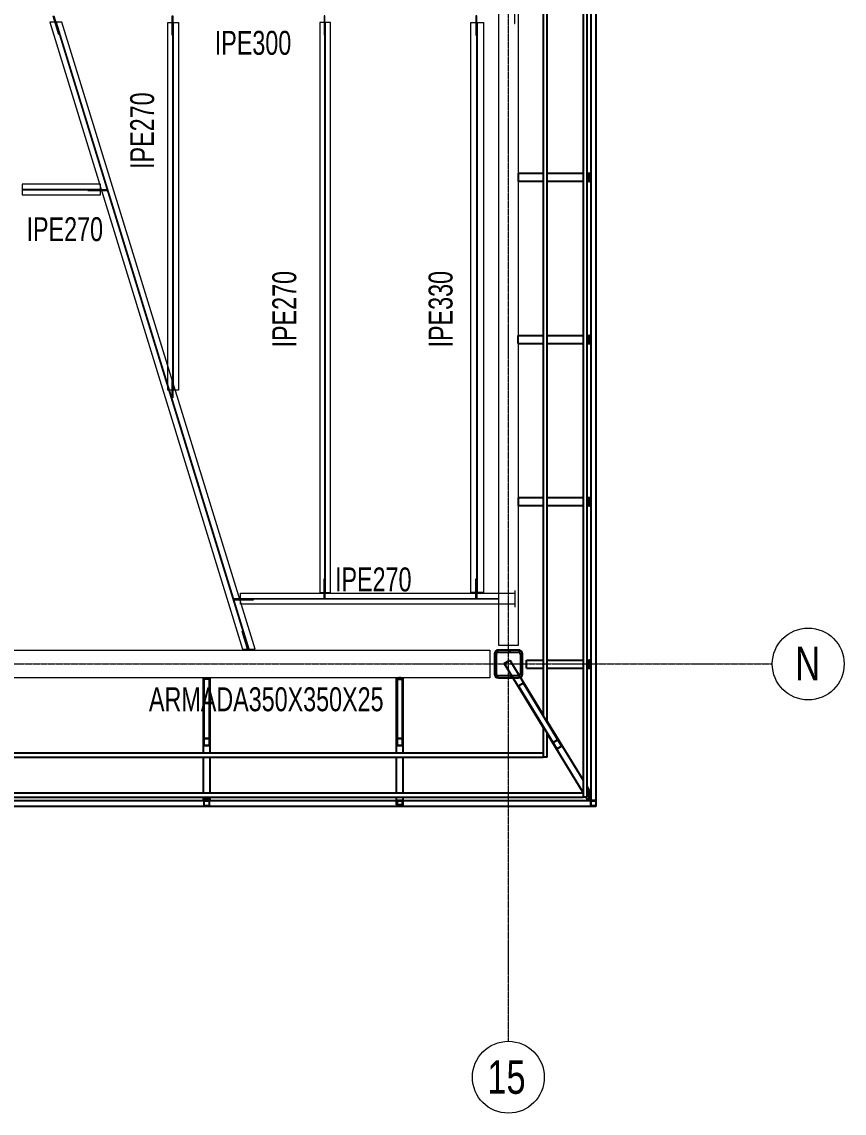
# Model space of a CAD drawing. Header units: millimetres. Extents: x -899 to 76352, y -21218 to 30068.
# Drawn here: x 66052 to 76352, y -5625 to 8042 of the extents above; entities that cross this region are included whole.
import ezdxf

# ---------------------------------------------------------------- set-up
doc = ezdxf.new("R2010")
doc.units = ezdxf.units.MM
doc.header["$LTSCALE"] = 0.9
doc.linetypes.add('Grid Line', pattern=[3.33375, 1.905, -0.47625, 0.47625, -0.47625])
for name, color, linetype, lineweight in [('0-2', 250, 'Continuous', 5), ('A_ALMA', 255, 'Continuous', 5), ('E_COLUMNAS-1', 254, 'Continuous', 25), ('E_COLUMNAS-2', 1, 'Continuous', 9), ('E_COLUMNAS-3', 1, 'Continuous', 35), ('E_COLUMNAS-4', 1, 'Continuous', 25), ('E_EJES', 8, 'Continuous', 9), ('E_EJES-1', 8, 'Grid Line', 9), ('E_TEXTO', 3, 'Continuous', 9), ('E_VIGAS', 5, 'Continuous', 9), ('E_VIGAS-1', 5, 'Continuous', 25), ('E_VIGAS-2', 10, 'Continuous', 25), ('P-PLATINA', 6, 'Continuous', 15), ('S-COLS-HDLN-1', 52, 'Continuous', 9), ('VIGAS_HCB', 253, 'Continuous', 15)]:
    doc.layers.add(name, color=color, linetype=linetype, lineweight=lineweight)
doc.styles.add('Arial Narrow', font='', dxfattribs={"width": 0.85, "height": 0.3})
doc.styles.add('Swis721 LtCn BT', font='swisscl.ttf', dxfattribs={"height": 0.42})
doc.styles.get('Arial Narrow').set_extended_font_data('Arial Narrow')

# ---------------------------------------------------------------- blocks, each defined once
blk = doc.blocks.new('EST_SFM_VIGA-METALICA-SECCION-C - EST_SFM_VIGA-METALICA-UPN100-1529792-PLANTA TIPO PISO 18 A PISO 23')
at = {"layer": 'E_VIGAS-2'}
for p, q in [((13.831, 0.032), (-13.129, 0.032)), ((14.268, 0.032), (13.965, 0.032)), ((14.269, 0.032), (14.269, -0.018)), ((-13.047, -0.018), (13.749, -0.018)), ((13.882, -0.018), (14.269, -0.018))]:
    blk.add_line(p, q, dxfattribs=at)
blk = doc.blocks.new('EST_SFM_VIGA-METALICA-SECCION-C - EST_SFM_VIGA-METALICA-UPN100-1530878-PLANTA TIPO PISO 18 A PISO 23')
at = {"layer": 'E_VIGAS-2'}
for p, q in [((14.54, 0.018), (-14.294, 0.018)), ((14.54, 0.018), (14.54, -0.032)), ((-14.294, -0.032), (14.54, -0.032))]:
    blk.add_line(p, q, dxfattribs=at)
blk = doc.blocks.new('EST_SFM_VIGA-METALICA-SECCION-C - EST_SFM_VIGA-METALICA-UPN160-1529890-PLANTA TIPO PISO 18 A PISO 23')
at = {"layer": 'E_VIGAS-1'}
for p, q in [((14.442, 0.018), (-14.49, 0.018)), ((14.506, 0.018), (14.5, 0.018)), ((14.506, 0.018), (14.506, 0.013)), ((-14.485, -0.047), (14.437, -0.047)), ((14.438, -0.047), (14.504, -0.047))]:
    blk.add_line(p, q, dxfattribs=at)
blk = doc.blocks.new('EST_SFM_VIGA-METALICA-SECCION-C - EST_SFM_VIGA-METALICA-UPN100-1527742-PLANTA TIPO PISO 18 A PISO 23')
at = {"layer": 'E_VIGAS-2'}
for p, q in [((34.044, 0.018), (-34.827, 0.018)), ((34.044, 0.018), (34.044, -0.032)), ((-34.827, -0.032), (34.044, -0.032))]:
    blk.add_line(p, q, dxfattribs=at)
blk = doc.blocks.new('EST_SFM_VIGA-METALICA-SECCION-C - EST_SFM_VIGA-METALICA-UPN100-1527772-PLANTA TIPO PISO 18 A PISO 23')
at = {"layer": 'E_VIGAS-2'}
for p, q in [((34.942, 0.032), (-34.929, 0.032)), ((34.942, 0.032), (34.942, -0.018)), ((-34.929, -0.018), (34.942, -0.018))]:
    blk.add_line(p, q, dxfattribs=at)
blk = doc.blocks.new('EST_SFM_VIGA-METALICA-SECCION-C - EST_SFM_VIGA-METALICA-UPN160-1579051-PLANTA TIPO PISO 18 A PISO 23')
at = {"layer": 'E_VIGAS-1'}
for p, q in [((30.107, 0.047), (-30.264, 0.047)), ((30.175, 0.047), (30.109, 0.047)), ((32.521, 0.047), (30.176, 0.047)), ((34.951, 0.047), (32.603, 0.047)), ((34.955, 0.047), (34.952, 0.047)), ((34.955, 0.047), (34.955, -0.016)), ((-30.269, -0.018), (30.113, -0.018)), ((30.171, -0.018), (32.533, -0.018)), ((32.591, -0.018), (34.955, -0.018))]:
    blk.add_line(p, q, dxfattribs=at)
blk = doc.blocks.new('EST_SCM_COLUMNA-METALICA-SECCION-CUADRADA - EST_SCM_COLUMNA-TUBULAR-CUADRADA_PTEØ_70x70 e_3mm-1588362-PLANTA TIPO PISO 18 A PISO 23')
at = {"layer": 'E_COLUMNAS-1'}
for p, q in [((-0.035, 0.029), (-0.035, -0.029)), ((-0.032, -0.029), (-0.032, 0.029)), ((0.029, 0.035), (-0.029, 0.035)), ((-0.029, 0.032), (0.029, 0.032)), ((0.032, 0.029), (0.032, -0.029)), ((0.035, -0.029), (0.035, 0.029)), ((0.029, -0.032), (-0.029, -0.032)), ((-0.029, -0.035), (0.029, -0.035))]:
    blk.add_line(p, q, dxfattribs=at)
for centre, radius, start, end in [((-0.029, 0.029), 0.006, 90, 180), ((-0.029, 0.029), 0.003, 90, 180), ((0.029, 0.029), 0.006, 360, 90), ((0.029, 0.029), 0.003, 0, 90), ((-0.029, -0.029), 0.006, 180, 270), ((-0.029, -0.029), 0.003, 180, 270), ((0.029, -0.029), 0.003, 270, 360), ((0.029, -0.029), 0.006, 270, 360), ((0.029, -0.029), 0.006, 280, 350), ((0.029, -0.029), 0.003, 300, 330)]:
    blk.add_arc(centre, radius, start, end, dxfattribs=at)
blk = doc.blocks.new('EST_SCM_COLUMNA-METALICA-SECCION-CUADRADA - EST_SCM_COLUMNA-TUBULAR-CUADRADA_PTEØ_70x70 e_3mm-V32-PLANTA TIPO PISO 18 A PISO 23')
at = {"layer": 'E_COLUMNAS-1'}
for p, q in [((-0.035, 0.029), (-0.035, -0.029)), ((-0.032, -0.029), (-0.032, 0.029)), ((0.029, 0.035), (-0.029, 0.035)), ((-0.029, 0.032), (0.029, 0.032)), ((0.032, 0.029), (0.032, -0.029)), ((0.035, -0.029), (0.035, 0.029)), ((0.029, -0.032), (-0.029, -0.032)), ((-0.029, -0.035), (0.029, -0.035))]:
    blk.add_line(p, q, dxfattribs=at)
for centre, radius, start, end in [((-0.029, 0.029), 0.006, 90, 180), ((-0.029, 0.029), 0.003, 90, 180), ((0.029, 0.029), 0.006, 360, 90), ((0.029, 0.029), 0.003, 0, 90), ((-0.029, -0.029), 0.006, 180, 270), ((-0.029, -0.029), 0.006, 190, 270), ((-0.029, -0.029), 0.003, 180, 270), ((-0.029, -0.029), 0.003, 210, 270), ((0.029, -0.029), 0.003, 270, 360), ((0.029, -0.029), 0.006, 270, 360), ((0.029, -0.029), 0.006, 270, 350), ((0.029, -0.029), 0.003, 270, 330)]:
    blk.add_arc(centre, radius, start, end, dxfattribs=at)
blk = doc.blocks.new('EST_SCM_COLUMNA-METALICA-SECCION-CUADRADA - EST_SCM_COLUMNA-TUBULAR-CUADRADA_PTEØ_70x70 e_3mm-V37-PLANTA TIPO PISO 18 A PISO 23')
at = {"layer": 'E_COLUMNAS-2'}
h = blk.add_hatch(dxfattribs=at)
h.set_pattern_fill('FP_5', color=256, style=0, pattern_type=2)
h.set_pattern_definition([(315, (-7.522, 138.917), (0.15909903, 0.15909903), [])])
h.paths.add_polyline_path([(-0.029, 0.035), (-0.033, 0.033), (-0.035, 0.029), (-0.031, 0.031)])
h.paths.add_polyline_path([(0.029, 0.035), (-0.029, 0.035), (-0.029, 0.032), (0.029, 0.032)])
h.paths.add_polyline_path([(0.029, 0.035), (0.031, 0.031), (0.035, 0.029), (0.033, 0.033)])
h.paths.add_polyline_path([(0.035, -0.029), (0.031, -0.031), (0.029, -0.035), (0.033, -0.033)])
h.paths.add_polyline_path([(0.035, 0.029), (0.032, 0.029), (0.032, -0.029), (0.035, -0.029)])
h.paths.add_polyline_path([(-0.035, -0.029), (-0.033, -0.033), (-0.029, -0.035), (-0.031, -0.031)])
h.paths.add_polyline_path([(-0.032, 0.029), (-0.035, 0.029), (-0.035, -0.029), (-0.032, -0.029)])
h.paths.add_polyline_path([(-0.029, -0.032), (-0.029, -0.035), (0.029, -0.035), (0.029, -0.032), (0.014, -0.032)])
at = {"layer": 'E_COLUMNAS-1'}
for p, q in [((-0.035, 0.029), (-0.035, -0.029)), ((-0.032, -0.029), (-0.032, 0.029)), ((0.029, 0.035), (-0.029, 0.035)), ((-0.029, 0.032), (0.029, 0.032)), ((0.032, 0.029), (0.032, -0.029)), ((0.035, -0.029), (0.035, 0.029)), ((0.029, -0.032), (-0.029, -0.032)), ((-0.029, -0.035), (0.029, -0.035))]:
    blk.add_line(p, q, dxfattribs=at)
for centre, radius, start, end in [((-0.029, 0.029), 0.006, 90, 180), ((-0.029, 0.029), 0.003, 90, 180), ((0.029, 0.029), 0.006, 360, 90), ((0.029, 0.029), 0.003, 0, 90), ((-0.029, -0.029), 0.006, 180, 270), ((-0.029, -0.029), 0.003, 180, 270), ((0.029, -0.029), 0.003, 270, 360), ((0.029, -0.029), 0.006, 270, 360)]:
    blk.add_arc(centre, radius, start, end, dxfattribs=at)
blk = doc.blocks.new('DCTIB_CNI_EST_MOD-1A-FAC_0001_rvt-2-PLANTA TIPO PISO 18 A PISO 23')
at = {"layer": 'E_COLUMNAS-1'}
for centre, radius, start, end in [((-9.971, 138.946), 0.006, 90, 170), ((-9.971, 138.946), 0.006, 90, 170), ((-9.971, 138.946), 0.003, 90, 150), ((-9.971, 138.946), 0.003, 90, 150), ((-9.913, 138.946), 0.006, 10, 90), ((-9.913, 138.946), 0.006, 10, 90), ((-9.913, 138.946), 0.003, 30, 90), ((-9.913, 138.946), 0.003, 30, 90), ((-5.128, 138.946), 0.006, 100, 170), ((-5.128, 138.946), 0.006, 100, 170), ((-5.128, 138.946), 0.003, 120, 150), ((-5.128, 138.946), 0.003, 120, 150)]:
    blk.add_arc(centre, radius, start, end, dxfattribs=at)
at = {"layer": 'E_VIGAS-1'}
for p, q in [((-6.037, 146.704), (-6.037, 146.804)), ((-5.727, 146.804), (-6.037, 146.804)), ((-5.227, 146.804), (-5.677, 146.804)), ((-5.149, 146.804), (-5.177, 146.804)), ((-5.149, 146.804), (-5.149, 146.704)), ((-5.149, 146.704), (-5.149, 146.804)), ((-5.149, 146.804), (-5.148, 146.804)), ((-5.148, 146.804), (-5.148, 146.767)), ((-5.129, 146.804), (-5.148, 146.804)), ((-5.727, 146.704), (-6.037, 146.704)), ((-5.227, 146.704), (-5.677, 146.704)), ((-5.149, 146.704), (-5.177, 146.704)), ((-5.148, 146.704), (-5.149, 146.704)), ((-5.148, 146.757), (-5.143, 146.757)), ((-5.143, 146.757), (-5.148, 146.757)), ((-5.148, 146.757), (-5.143, 146.757)), ((-5.143, 146.752), (-5.148, 146.752)), ((-5.143, 146.752), (-5.148, 146.752)), ((-5.148, 146.752), (-5.143, 146.752)), ((-5.148, 146.742), (-5.148, 146.704)), ((-5.148, 146.704), (-5.129, 146.704)), ((-5.143, 146.757), (-5.129, 146.757)), ((-5.129, 146.752), (-5.143, 146.752)), ((-6.038, 144.674), (-6.038, 144.774)), ((-6.038, 144.774), (-5.727, 144.774)), ((-5.677, 144.774), (-5.227, 144.774)), ((-5.177, 144.774), (-5.149, 144.774)), ((-5.149, 144.774), (-5.149, 144.674)), ((-5.149, 144.774), (-5.148, 144.774)), ((-5.149, 144.674), (-5.149, 144.774)), ((-5.129, 144.774), (-5.148, 144.774)), ((-5.148, 144.774), (-5.148, 144.736)), ((-6.038, 144.674), (-5.727, 144.674)), ((-5.677, 144.674), (-5.227, 144.674)), ((-5.177, 144.674), (-5.149, 144.674)), ((-5.148, 144.674), (-5.149, 144.674)), ((-5.148, 144.726), (-5.143, 144.726)), ((-5.143, 144.726), (-5.148, 144.726)), ((-5.148, 144.726), (-5.143, 144.726)), ((-5.143, 144.721), (-5.148, 144.721)), ((-5.143, 144.721), (-5.148, 144.721)), ((-5.148, 144.721), (-5.143, 144.721)), ((-5.148, 144.711), (-5.148, 144.674)), ((-5.148, 144.674), (-5.129, 144.674)), ((-5.143, 144.726), (-5.129, 144.726)), ((-5.129, 144.721), (-5.143, 144.721)), ((-6.037, 142.643), (-6.037, 142.743)), ((-5.727, 142.743), (-6.037, 142.743)), ((-5.227, 142.743), (-5.677, 142.743)), ((-5.149, 142.743), (-5.177, 142.743)), ((-5.149, 142.743), (-5.149, 142.643)), ((-5.149, 142.643), (-5.149, 142.743)), ((-5.149, 142.743), (-5.148, 142.743)), ((-5.148, 142.743), (-5.148, 142.706)), ((-5.129, 142.743), (-5.148, 142.743)), ((-5.148, 142.696), (-5.143, 142.696)), ((-5.143, 142.696), (-5.148, 142.696)), ((-5.148, 142.696), (-5.143, 142.696)), ((-5.143, 142.69), (-5.148, 142.69)), ((-5.143, 142.69), (-5.148, 142.69)), ((-5.148, 142.69), (-5.143, 142.69)), ((-5.148, 142.68), (-5.148, 142.643)), ((-5.143, 142.696), (-5.129, 142.696)), ((-5.129, 142.69), (-5.143, 142.69)), ((-5.727, 142.643), (-6.037, 142.643)), ((-5.227, 142.643), (-5.677, 142.643)), ((-5.149, 142.643), (-5.177, 142.643)), ((-5.148, 142.643), (-5.149, 142.643)), ((-5.148, 142.643), (-5.129, 142.643)), ((-6.215, 140.67), (-6.145, 140.712)), ((-6.215, 140.67), (-5.727, 139.869)), ((-6.145, 140.712), (-5.727, 140.027)), ((-5.934, 140.612), (-5.934, 140.712)), ((-5.934, 140.712), (-5.727, 140.712)), ((-5.677, 140.712), (-5.227, 140.712)), ((-5.177, 140.712), (-5.149, 140.712)), ((-5.149, 140.712), (-5.149, 140.612)), ((-5.149, 140.712), (-5.148, 140.712)), ((-5.149, 140.612), (-5.149, 140.712)), ((-5.129, 140.712), (-5.148, 140.712)), ((-5.148, 140.712), (-5.148, 140.675)), ((-5.148, 140.665), (-5.143, 140.665)), ((-5.143, 140.665), (-5.148, 140.665)), ((-5.148, 140.665), (-5.143, 140.665)), ((-5.143, 140.66), (-5.148, 140.66)), ((-5.143, 140.66), (-5.148, 140.66)), ((-5.148, 140.66), (-5.143, 140.66)), ((-5.148, 140.65), (-5.148, 140.612)), ((-5.143, 140.665), (-5.129, 140.665)), ((-5.129, 140.66), (-5.143, 140.66)), ((-5.934, 140.612), (-5.727, 140.612)), ((-5.677, 140.612), (-5.227, 140.612)), ((-5.177, 140.612), (-5.149, 140.612)), ((-5.148, 140.612), (-5.149, 140.612)), ((-5.148, 140.612), (-5.129, 140.612)), ((-9.983, 140.487), (-9.901, 140.487)), ((-9.983, 140.487), (-9.983, 139.545)), ((-9.977, 140.468), (-9.977, 139.727)), ((-9.91, 140.472), (-9.974, 140.472)), ((-9.907, 139.727), (-9.907, 140.468)), ((-9.901, 140.487), (-9.901, 139.545)), ((-7.563, 140.488), (-7.535, 140.488)), ((-7.563, 140.487), (-7.481, 140.487)), ((-7.563, 139.545), (-7.563, 140.487)), ((-7.557, 140.464), (-7.557, 139.727)), ((-7.49, 140.468), (-7.554, 140.468)), ((-7.525, 140.488), (-7.525, 140.487)), ((-7.519, 140.488), (-7.525, 140.488)), ((-7.52, 140.487), (-7.52, 140.488)), ((-7.509, 140.488), (-7.481, 140.488)), ((-7.487, 139.727), (-7.487, 140.464)), ((-7.481, 139.545), (-7.481, 140.487)), ((-6.034, 140.384), (-5.602, 139.675)), ((-5.979, 140.423), (-6.033, 140.389)), ((-5.542, 139.711), (-5.974, 140.421)), ((-5.676, 139.943), (-5.227, 139.206)), ((-9.977, 139.727), (-9.977, 139.645)), ((-9.976, 139.731), (-9.976, 139.727)), ((-9.976, 139.645), (-9.976, 139.727)), ((-9.91, 139.731), (-9.974, 139.731)), ((-9.974, 139.729), (-9.91, 139.729)), ((-9.909, 139.727), (-9.909, 139.731)), ((-9.909, 139.727), (-9.909, 139.645)), ((-9.907, 139.645), (-9.907, 139.727)), ((-7.557, 139.727), (-7.557, 139.645)), ((-7.556, 139.731), (-7.556, 139.727)), ((-7.556, 139.645), (-7.556, 139.727)), ((-7.49, 139.731), (-7.554, 139.731)), ((-7.554, 139.729), (-7.49, 139.729)), ((-7.489, 139.727), (-7.489, 139.731)), ((-7.489, 139.727), (-7.489, 139.645)), ((-7.487, 139.645), (-7.487, 139.727)), ((-5.677, 139.787), (-5.227, 139.048)), ((-5.602, 139.679), (-5.6, 139.676)), ((-5.602, 139.675), (-5.556, 139.601)), ((-5.547, 139.713), (-5.601, 139.68)), ((-5.6, 139.678), (-5.545, 139.712)), ((-5.555, 139.602), (-5.6, 139.676)), ((-5.543, 139.711), (-5.545, 139.714)), ((-5.543, 139.711), (-5.498, 139.637)), ((-5.497, 139.637), (-5.542, 139.711)), ((-9.976, 139.652), (-9.976, 139.645)), ((-9.91, 139.643), (-9.974, 139.643)), ((-9.974, 139.641), (-9.91, 139.641)), ((-9.909, 139.645), (-9.909, 139.652)), ((-7.556, 139.652), (-7.556, 139.645)), ((-7.49, 139.643), (-7.554, 139.643)), ((-7.554, 139.641), (-7.49, 139.641)), ((-7.489, 139.645), (-7.489, 139.652)), ((-5.56, 139.609), (-5.555, 139.602)), ((-5.498, 139.634), (-5.553, 139.601)), ((-5.552, 139.599), (-5.497, 139.632)), ((-5.498, 139.637), (-5.502, 139.644)), ((-9.983, 139.495), (-9.983, 139.045)), ((-9.901, 139.495), (-9.901, 139.045)), ((-7.563, 139.045), (-7.563, 139.495)), ((-7.481, 139.045), (-7.481, 139.495)), ((-9.983, 138.995), (-9.983, 138.967)), ((-9.901, 138.995), (-9.901, 138.967)), ((-7.563, 138.9), (-7.563, 138.995)), ((-7.481, 138.9), (-7.481, 138.995)), ((-5.194, 138.995), (-5.177, 138.967)), ((-5.177, 139.124), (-5.149, 139.078)), ((-5.149, 138.967), (-5.149, 139.078)), ((-5.148, 139.076), (-5.148, 139.023)), ((-5.129, 139.033), (-5.148, 139.065)), ((-5.146, 138.999), (-5.143, 138.994)), ((-5.143, 138.984), (-5.146, 138.99)), ((-9.901, 138.967), (-9.983, 138.967)), ((-9.983, 138.967), (-9.901, 138.967)), ((-9.983, 138.966), (-9.983, 138.967)), ((-9.955, 138.966), (-9.983, 138.966)), ((-9.945, 138.961), (-9.945, 138.966)), ((-9.945, 138.952), (-9.945, 138.961)), ((-9.945, 138.947), (-9.945, 138.949)), ((-9.94, 138.966), (-9.94, 138.961)), ((-9.94, 138.961), (-9.94, 138.952)), ((-9.94, 138.949), (-9.94, 138.947)), ((-9.901, 138.966), (-9.929, 138.966)), ((-9.901, 138.967), (-9.901, 138.966)), ((-7.557, 138.9), (-7.563, 138.9)), ((-7.49, 138.9), (-7.554, 138.9)), ((-7.481, 138.9), (-7.487, 138.9)), ((-5.149, 138.967), (-5.177, 138.967)), ((-5.177, 138.967), (-5.149, 138.967)), ((-5.148, 138.966), (-5.177, 138.966)), ((-5.17, 138.966), (-5.158, 138.947)), ((-5.153, 138.95), (-5.153, 138.952)), ((-5.152, 138.955), (-5.151, 138.957)), ((-5.15, 138.959), (-5.149, 138.961)), ((-5.148, 138.972), (-5.148, 138.966)), ((-5.148, 138.966), (-5.148, 138.972))]:
    blk.add_line(p, q, dxfattribs=at)
at = {"layer": 'E_VIGAS-1', "flags": 128}
for points in [[(-9.974, 140.472), (-9.975, 140.471), (-9.975, 140.471), (-9.976, 140.471), (-9.976, 140.47), (-9.977, 140.469), (-9.977, 140.469), (-9.977, 140.468)], [(-9.907, 140.468), (-9.907, 140.469), (-9.907, 140.469), (-9.908, 140.47), (-9.908, 140.471), (-9.909, 140.471), (-9.909, 140.471), (-9.91, 140.472)], [(-7.554, 140.468), (-7.555, 140.467), (-7.555, 140.467), (-7.556, 140.467), (-7.556, 140.466), (-7.557, 140.465), (-7.557, 140.465), (-7.557, 140.464)], [(-7.487, 140.464), (-7.487, 140.465), (-7.487, 140.465), (-7.488, 140.466), (-7.488, 140.467), (-7.489, 140.467), (-7.489, 140.467), (-7.49, 140.468)], [(-6.034, 140.384), (-6.034, 140.385), (-6.034, 140.386), (-6.034, 140.387), (-6.034, 140.388), (-6.034, 140.388), (-6.034, 140.389), (-6.033, 140.389)], [(-5.979, 140.423), (-5.978, 140.423), (-5.977, 140.423), (-5.977, 140.423), (-5.976, 140.423), (-5.975, 140.422), (-5.974, 140.422), (-5.974, 140.421)], [(-9.974, 139.731), (-9.975, 139.731), (-9.975, 139.731), (-9.976, 139.73), (-9.976, 139.73), (-9.977, 139.729), (-9.977, 139.728), (-9.977, 139.727)], [(-9.976, 139.727), (-9.976, 139.728), (-9.975, 139.728), (-9.975, 139.728), (-9.975, 139.729), (-9.975, 139.729), (-9.974, 139.729), (-9.974, 139.729)], [(-9.907, 139.727), (-9.907, 139.728), (-9.907, 139.729), (-9.908, 139.73), (-9.908, 139.73), (-9.909, 139.731), (-9.909, 139.731), (-9.91, 139.731)], [(-9.91, 139.729), (-9.91, 139.729), (-9.909, 139.729), (-9.909, 139.729), (-9.909, 139.728), (-9.909, 139.728), (-9.909, 139.728), (-9.909, 139.727)], [(-7.554, 139.731), (-7.555, 139.731), (-7.555, 139.731), (-7.556, 139.73), (-7.556, 139.73), (-7.557, 139.729), (-7.557, 139.728), (-7.557, 139.727)], [(-7.556, 139.727), (-7.556, 139.728), (-7.555, 139.728), (-7.555, 139.728), (-7.555, 139.729), (-7.555, 139.729), (-7.554, 139.729), (-7.554, 139.729)], [(-7.487, 139.727), (-7.487, 139.728), (-7.487, 139.729), (-7.488, 139.73), (-7.488, 139.73), (-7.489, 139.731), (-7.489, 139.731), (-7.49, 139.731)], [(-7.49, 139.729), (-7.49, 139.729), (-7.489, 139.729), (-7.489, 139.729), (-7.489, 139.728), (-7.489, 139.728), (-7.489, 139.728), (-7.489, 139.727)], [(-5.601, 139.68), (-5.602, 139.68), (-5.602, 139.679), (-5.602, 139.678), (-5.602, 139.678), (-5.602, 139.677), (-5.602, 139.676), (-5.602, 139.675)], [(-5.6, 139.676), (-5.601, 139.676), (-5.601, 139.677), (-5.601, 139.677), (-5.601, 139.678), (-5.601, 139.678), (-5.6, 139.678), (-5.6, 139.678)], [(-5.542, 139.711), (-5.542, 139.712), (-5.543, 139.713), (-5.544, 139.713), (-5.544, 139.714), (-5.545, 139.714), (-5.546, 139.714), (-5.547, 139.713)], [(-5.545, 139.712), (-5.545, 139.712), (-5.545, 139.712), (-5.544, 139.712), (-5.544, 139.712), (-5.544, 139.711), (-5.543, 139.711), (-5.543, 139.711)], [(-9.977, 139.645), (-9.977, 139.644), (-9.977, 139.643), (-9.976, 139.642), (-9.976, 139.641), (-9.975, 139.641), (-9.975, 139.641), (-9.974, 139.641)], [(-9.974, 139.643), (-9.974, 139.643), (-9.975, 139.643), (-9.975, 139.643), (-9.975, 139.643), (-9.975, 139.644), (-9.976, 139.644), (-9.976, 139.645)], [(-9.91, 139.641), (-9.909, 139.641), (-9.909, 139.641), (-9.908, 139.641), (-9.908, 139.642), (-9.907, 139.643), (-9.907, 139.644), (-9.907, 139.645)], [(-9.909, 139.645), (-9.909, 139.644), (-9.909, 139.644), (-9.909, 139.643), (-9.909, 139.643), (-9.909, 139.643), (-9.91, 139.643), (-9.91, 139.643)], [(-7.557, 139.645), (-7.557, 139.644), (-7.557, 139.643), (-7.556, 139.642), (-7.556, 139.641), (-7.555, 139.641), (-7.555, 139.641), (-7.554, 139.641)], [(-7.554, 139.643), (-7.554, 139.643), (-7.555, 139.643), (-7.555, 139.643), (-7.555, 139.643), (-7.555, 139.644), (-7.556, 139.644), (-7.556, 139.645)], [(-7.49, 139.641), (-7.489, 139.641), (-7.489, 139.641), (-7.488, 139.641), (-7.488, 139.642), (-7.487, 139.643), (-7.487, 139.644), (-7.487, 139.645)], [(-7.489, 139.645), (-7.489, 139.644), (-7.489, 139.644), (-7.489, 139.643), (-7.489, 139.643), (-7.489, 139.643), (-7.49, 139.643), (-7.49, 139.643)], [(-5.556, 139.601), (-5.556, 139.6), (-5.555, 139.6), (-5.555, 139.599), (-5.554, 139.599), (-5.553, 139.599), (-5.552, 139.599), (-5.552, 139.599)], [(-5.553, 139.601), (-5.553, 139.601), (-5.553, 139.601), (-5.554, 139.601), (-5.554, 139.601), (-5.554, 139.601), (-5.555, 139.601), (-5.555, 139.601), (-5.555, 139.602)], [(-5.498, 139.637), (-5.498, 139.636), (-5.498, 139.636), (-5.498, 139.635), (-5.498, 139.635), (-5.498, 139.635), (-5.498, 139.634), (-5.498, 139.634)], [(-5.497, 139.632), (-5.497, 139.633), (-5.496, 139.633), (-5.496, 139.634), (-5.496, 139.635), (-5.496, 139.636), (-5.496, 139.636), (-5.497, 139.637)], [(-5.149, 139.078), (-5.149, 139.077), (-5.148, 139.076)], [(-5.143, 138.994), (-5.138, 138.987), (-5.133, 138.978), (-5.129, 138.971)], [(-5.177, 138.966), (-5.177, 138.967), (-5.177, 138.967)], [(-5.154, 138.947), (-5.153, 138.951), (-5.152, 138.956), (-5.149, 138.96), (-5.146, 138.964), (-5.142, 138.968), (-5.138, 138.97), (-5.135, 138.971)], [(-5.129, 138.961), (-5.133, 138.968), (-5.138, 138.977), (-5.143, 138.984)]]:
    blk.add_lwpolyline(points, dxfattribs=at)
at = {"layer": 'E_VIGAS-1'}
for centre, start_param, end_param in [((-7.535, 140.488), 0, 1.570796), ((-7.535, 140.487), 4.974188, 5.497787), ((-7.535, 140.487), 5.759587, 6.283185), ((-7.509, 140.488), 1.570796, 3.141593), ((-7.509, 140.487), 3.141593, 3.665191), ((-7.509, 140.487), 3.926991, 4.45059)]:
    blk.add_ellipse(centre, major_axis=(0.0107, 0), ratio=0.003149, start_param=start_param, end_param=end_param, dxfattribs=at)
for points, knots in [([(-5.148, 146.767), (-5.148, 146.766), (-5.148, 146.765), (-5.147, 146.762), (-5.147, 146.76), (-5.146, 146.759), (-5.145, 146.757), (-5.143, 146.757), (-5.143, 146.757)], [0, 0, 0, 0, 0.142857, 0.285714, 0.428571, 0.571429, 0.785714, 1, 1, 1, 1]), ([(-5.143, 146.752), (-5.143, 146.752), (-5.144, 146.751), (-5.145, 146.751), (-5.146, 146.75), (-5.147, 146.748), (-5.147, 146.747), (-5.147, 146.746), (-5.148, 146.744), (-5.148, 146.743), (-5.148, 146.742)], [0, 0, 0, 0, 0.142857, 0.285714, 0.428571, 0.571429, 0.678571, 0.732143, 0.785714, 1, 1, 1, 1]), ([(-5.148, 144.736), (-5.148, 144.735), (-5.148, 144.734), (-5.147, 144.732), (-5.147, 144.73), (-5.146, 144.728), (-5.145, 144.727), (-5.143, 144.726), (-5.143, 144.726)], [0, 0, 0, 0, 0.142857, 0.285714, 0.428571, 0.571429, 0.785714, 1, 1, 1, 1]), ([(-5.143, 144.721), (-5.143, 144.721), (-5.144, 144.721), (-5.145, 144.72), (-5.146, 144.719), (-5.147, 144.718), (-5.147, 144.716), (-5.147, 144.715), (-5.148, 144.714), (-5.148, 144.712), (-5.148, 144.711)], [0, 0, 0, 0, 0.142857, 0.285714, 0.428571, 0.571429, 0.678571, 0.732143, 0.785714, 1, 1, 1, 1]), ([(-5.148, 142.706), (-5.148, 142.705), (-5.148, 142.703), (-5.147, 142.701), (-5.147, 142.699), (-5.146, 142.697), (-5.145, 142.696), (-5.143, 142.696), (-5.143, 142.696)], [0, 0, 0, 0, 0.142857, 0.285714, 0.428571, 0.571429, 0.785714, 1, 1, 1, 1]), ([(-5.143, 142.69), (-5.143, 142.69), (-5.144, 142.69), (-5.145, 142.69), (-5.146, 142.688), (-5.147, 142.687), (-5.147, 142.686), (-5.147, 142.685), (-5.148, 142.683), (-5.148, 142.682), (-5.148, 142.68)], [0, 0, 0, 0, 0.142857, 0.285714, 0.428571, 0.571429, 0.678571, 0.732143, 0.785714, 1, 1, 1, 1]), ([(-5.148, 140.675), (-5.148, 140.674), (-5.148, 140.673), (-5.147, 140.67), (-5.147, 140.669), (-5.146, 140.667), (-5.145, 140.665), (-5.143, 140.665), (-5.143, 140.665)], [0, 0, 0, 0, 0.142857, 0.285714, 0.428571, 0.571429, 0.785714, 1, 1, 1, 1]), ([(-5.143, 140.66), (-5.143, 140.66), (-5.144, 140.66), (-5.145, 140.659), (-5.146, 140.658), (-5.147, 140.656), (-5.147, 140.655), (-5.147, 140.654), (-5.148, 140.652), (-5.148, 140.651), (-5.148, 140.65)], [0, 0, 0, 0, 0.142857, 0.285714, 0.428571, 0.571429, 0.678571, 0.732143, 0.785714, 1, 1, 1, 1]), ([(-5.148, 139.023), (-5.148, 139.021), (-5.148, 139.018), (-5.148, 139.014), (-5.147, 139.009), (-5.147, 139.004), (-5.145, 138.998), (-5.143, 138.995), (-5.143, 138.994)], [0, 0, 0, 0, 0.142857, 0.285714, 0.428571, 0.571429, 0.857143, 1, 1, 1, 1]), ([(-9.945, 138.961), (-9.945, 138.962), (-9.945, 138.963), (-9.947, 138.965), (-9.948, 138.965), (-9.95, 138.966), (-9.951, 138.966), (-9.952, 138.966), (-9.954, 138.966), (-9.955, 138.966)], [0, 0, 0, 0, 0.285714, 0.428571, 0.571429, 0.678571, 0.732143, 0.785714, 1, 1, 1, 1]), ([(-9.955, 138.966), (-9.954, 138.966), (-9.953, 138.966), (-9.95, 138.966), (-9.948, 138.965), (-9.946, 138.964), (-9.945, 138.963), (-9.945, 138.962), (-9.945, 138.961)], [0, 0, 0, 0, 0.142857, 0.285714, 0.428571, 0.571429, 0.785714, 1, 1, 1, 1]), ([(-9.94, 138.961), (-9.94, 138.962), (-9.939, 138.963), (-9.938, 138.965), (-9.936, 138.965), (-9.935, 138.966), (-9.934, 138.966), (-9.932, 138.966), (-9.93, 138.966), (-9.929, 138.966)], [0, 0, 0, 0, 0.285714, 0.428571, 0.571429, 0.678571, 0.732143, 0.785714, 1, 1, 1, 1]), ([(-9.929, 138.966), (-9.93, 138.966), (-9.931, 138.966), (-9.934, 138.966), (-9.936, 138.965), (-9.938, 138.964), (-9.939, 138.963), (-9.94, 138.962), (-9.94, 138.961)], [0, 0, 0, 0, 0.142857, 0.285714, 0.428571, 0.571429, 0.785714, 1, 1, 1, 1]), ([(-5.143, 138.984), (-5.143, 138.985), (-5.144, 138.986), (-5.144, 138.986), (-5.145, 138.987), (-5.145, 138.987), (-5.145, 138.987), (-5.146, 138.987), (-5.146, 138.987), (-5.146, 138.987), (-5.146, 138.986), (-5.147, 138.986), (-5.147, 138.985), (-5.147, 138.985), (-5.147, 138.985), (-5.147, 138.985), (-5.147, 138.985), (-5.147, 138.984), (-5.147, 138.984), (-5.147, 138.983), (-5.147, 138.982), (-5.147, 138.982), (-5.147, 138.982), (-5.147, 138.982), (-5.148, 138.982), (-5.148, 138.981), (-5.148, 138.98), (-5.148, 138.98), (-5.148, 138.979), (-5.148, 138.978), (-5.148, 138.977), (-5.148, 138.975), (-5.148, 138.973), (-5.148, 138.972)], [0, 0, 0, 0, 0.071429, 0.142857, 0.160714, 0.178571, 0.214286, 0.25, 0.285714, 0.321429, 0.357143, 0.392857, 0.410714, 0.419643, 0.428571, 0.4375, 0.446429, 0.464286, 0.5, 0.535714, 0.553571, 0.5625, 0.571429, 0.580357, 0.589286, 0.607143, 0.642857, 0.678571, 0.714286, 0.75, 0.785714, 0.857143, 1, 1, 1, 1]), ([(-5.148, 138.972), (-5.148, 138.973), (-5.148, 138.975), (-5.148, 138.977), (-5.148, 138.978), (-5.148, 138.979), (-5.148, 138.98), (-5.148, 138.98), (-5.148, 138.981), (-5.148, 138.982), (-5.147, 138.982), (-5.147, 138.982), (-5.147, 138.982)], [0, 0, 0, 0, 0.1428571, 0.2142857, 0.25, 0.2857143, 0.3214286, 0.3571429, 0.3928571, 0.4107143, 0.4196429, 0.4285714, 0.4285714, 0.4285714, 0.4285714]), ([(-5.146, 138.987), (-5.146, 138.987), (-5.146, 138.987), (-5.145, 138.987), (-5.145, 138.987), (-5.145, 138.987), (-5.144, 138.986), (-5.144, 138.986), (-5.143, 138.985), (-5.143, 138.984)], [0.7142857, 0.7142857, 0.7142857, 0.7142857, 0.75, 0.7857143, 0.8214286, 0.8392857, 0.8571429, 0.9285714, 1, 1, 1, 1])]:
    blk.add_open_spline(points, degree=3, knots=knots, dxfattribs=at)
for points in [[(-5.147, 139.009), (-5.147, 139.012), (-5.148, 139.016), (-5.148, 139.021), (-5.148, 139.023)], [(-5.143, 138.994), (-5.144, 138.996), (-5.145, 138.999), (-5.146, 139.001)], [(-5.149, 138.967), (-5.149, 138.967), (-5.149, 138.967), (-5.148, 138.966), (-5.148, 138.966)]]:
    blk.add_open_spline(points, degree=3, dxfattribs=at)
at = {"layer": 'E_COLUMNAS-1', "rotation": 180}
for name, p in [('EST_SCM_COLUMNA-METALICA-SECCION-CUADRADA - EST_SCM_COLUMNA-TUBULAR-CUADRADA_PTEØ_70x70 e_3mm-V32-PLANTA TIPO PISO 18 A PISO 23', (-9.942, 138.917)), ('EST_SCM_COLUMNA-METALICA-SECCION-CUADRADA - EST_SCM_COLUMNA-TUBULAR-CUADRADA_PTEØ_70x70 e_3mm-V37-PLANTA TIPO PISO 18 A PISO 23', (-7.522, 138.917)), ('EST_SCM_COLUMNA-METALICA-SECCION-CUADRADA - EST_SCM_COLUMNA-TUBULAR-CUADRADA_PTEØ_70x70 e_3mm-1588362-PLANTA TIPO PISO 18 A PISO 23', (-5.099, 138.917))]:
    blk.add_blockref(name, p, dxfattribs=at)
at = {"layer": 'E_VIGAS-1'}
for name, p, rotation in [('EST_SFM_VIGA-METALICA-SECCION-C - EST_SFM_VIGA-METALICA-UPN100-1530878-PLANTA TIPO PISO 18 A PISO 23', (-5.195, 153.535), 270), ('EST_SFM_VIGA-METALICA-SECCION-C - EST_SFM_VIGA-METALICA-UPN160-1529890-PLANTA TIPO PISO 18 A PISO 23', (-5.082, 153.388), 269.9999999999999), ('EST_SFM_VIGA-METALICA-SECCION-C - EST_SFM_VIGA-METALICA-UPN100-1529792-PLANTA TIPO PISO 18 A PISO 23', (-5.709, 153.763), 270.0000000000001)]:
    blk.add_blockref(name, p, dxfattribs=dict(at, rotation=rotation))
for name, p in [('EST_SFM_VIGA-METALICA-SECCION-C - EST_SFM_VIGA-METALICA-UPN100-1527742-PLANTA TIPO PISO 18 A PISO 23', (-39.77, 139.527)), ('EST_SFM_VIGA-METALICA-SECCION-C - EST_SFM_VIGA-METALICA-UPN100-1527772-PLANTA TIPO PISO 18 A PISO 23', (-40.169, 139.013)), ('EST_SFM_VIGA-METALICA-SECCION-C - EST_SFM_VIGA-METALICA-UPN160-1579051-PLANTA TIPO PISO 18 A PISO 23', (-40.084, 138.9))]:
    blk.add_blockref(name, p, dxfattribs=at)
blk = doc.blocks.new('EST_SCM_COLUMNA-METALICA-SECCION-CUADRADA - EST_SCM_COLUMNA-TUBULAR-CUADRADA_ARMADA_350X350X25-2301511-PLANTA TIPO PISO 18 A PISO 23')
at = {"layer": 'S-COLS-HDLN-1'}
h = blk.add_hatch(dxfattribs=at)
h.set_pattern_fill('FP_7', color=256, style=0, pattern_type=2)
h.set_pattern_definition([(135, (6.162, -140.662), (-0.15909903, -0.15909903), [])])
h.paths.add_polyline_path([(-0.125, -0.175), (0.125, -0.175), (0.144, -0.171), (0.16, -0.16), (0.171, -0.144), (0.175, -0.125), (0.175, 0.125), (0.171, 0.144), (0.16, 0.16), (0.144, 0.171), (0.125, 0.175), (-0.125, 0.175), (-0.144, 0.171), (-0.16, 0.16), (-0.171, 0.144), (-0.175, 0.125), (-0.175, -0.125), (-0.171, -0.144), (-0.16, -0.16), (-0.144, -0.171)])
h.paths.add_polyline_path([(0.048, -0.15), (-0.125, -0.15), (-0.138, -0.147), (-0.147, -0.138), (-0.15, -0.125), (-0.15, 0.125), (-0.147, 0.137), (-0.138, 0.147), (-0.125, 0.15), (0.125, 0.15), (0.137, 0.147), (0.147, 0.137), (0.15, 0.125), (0.15, -0.125), (0.147, -0.138), (0.137, -0.147), (0.125, -0.15)])
at = {"layer": 'E_COLUMNAS-4'}
for p, q in [((0.125, 0.175), (-0.125, 0.175)), ((-0.125, 0.15), (0.125, 0.15)), ((-0.175, 0.125), (-0.175, -0.125)), ((-0.15, -0.125), (-0.15, 0.125)), ((0.15, 0.125), (0.15, -0.125)), ((0.175, -0.125), (0.175, 0.125)), ((0.125, -0.15), (-0.125, -0.15)), ((-0.125, -0.175), (0.125, -0.175))]:
    blk.add_line(p, q, dxfattribs=at)
for centre, radius, start, end in [((-0.125, 0.125), 0.05, 90, 180), ((-0.125, 0.125), 0.025, 90, 180), ((0.125, 0.125), 0.05, 360, 90), ((0.125, 0.125), 0.025, 0, 90), ((-0.125, -0.125), 0.05, 180, 270), ((-0.125, -0.125), 0.025, 180, 270), ((0.125, -0.125), 0.05, 270, 360), ((0.125, -0.125), 0.025, 270, 0)]:
    blk.add_arc(centre, radius, start, end, dxfattribs=at)
blk = doc.blocks.new('Grid - CNI_NOMBRE EJES-372759-PLANTA TIPO PISO 18 A PISO 23')
at = {"layer": 'E_EJES'}
blk.add_circle((0, 0), 0.003, dxfattribs=at)

msp = doc.modelspace()

# ---------------------------------------------------------------- linework, layer by layer
at = {"layer": 'A_ALMA'}
for p, q in [((68890.3, 184.8), (66476.9, 8038)), ((68900, 184.5), (66487.4, 8035.2)), ((67945.6, 3331.1), (67945.6, 8035.2)), ((67952.2, 3429.3), (67952.2, 8035.2)), ((69848.2, 895.3), (69848.2, 8034.8)), ((69854.8, 895.3), (69854.8, 8034.8)), ((71750.2, 895.3), (71750.2, 8037.7)), ((71757.7, 895.3), (71757.7, 8037.7)), ((66057.4, 5945.4), (67039.3, 5945.4)), ((66057.4, 5938.8), (67039.3, 5938.8)), ((68791.2, 820.9), (72015.6, 820.9)), ((68791.2, 814.3), (72015.6, 814.3))]:
    msp.add_line(p, q, dxfattribs=at)
at = {"layer": 'E_EJES-1'}
for p, q in [((72146.2, -4725), (72146.2, 29167.6)), ((0, 0), (75451.7, 0))]:
    msp.add_line(p, q, dxfattribs=at)
at = {"layer": 'E_VIGAS', "color": 30, "true_color": 0xf26722}
msp.add_lwpolyline([(72022.1, 235), (72272.1, 235), (72272.1, 25265), (72022.1, 25265)], close=True, dxfattribs=at)
at = {"layer": 'P-PLATINA'}
for points in [[(66524.4, 7883.5), (66514.9, 7880.5), (66443.2, 8113.8), (66452.8, 8116.7)], [(67935.6, 8116.7), (67945.6, 8116.7), (67945.6, 7872.7), (67935.6, 7872.7)], [(69838.2, 7872.7), (69848.2, 7872.7), (69848.2, 8116.7), (69838.2, 8116.7)], [(71740.2, 7872.7), (71750.2, 7872.7), (71750.2, 8116.7), (71740.2, 8116.7)], [(66878.2, 5938.8), (66878.2, 5928.8), (67122.2, 5928.8), (67122.2, 5938.8)], [(67935.6, 3575.1), (67945.6, 3575.1), (67945.6, 3331.1), (67935.6, 3331.1)], [(69838.2, 1065), (69848.2, 1065), (69848.2, 821), (69838.2, 821)], [(71740.2, 1065.1), (71750.2, 1065.1), (71750.2, 821.1), (71740.2, 821.1)], [(68708.5, 814.3), (68708.5, 804.3), (68952.5, 804.3), (68952.5, 814.3)], [(68892.4, 178.1), (68882.8, 175.1), (68811.2, 408.4), (68820.7, 411.3)]]:
    msp.add_lwpolyline(points, close=True, dxfattribs=at)
at = {"layer": 'VIGAS_HCB', "color": 8}
for points in [[(72222.1, 8220.2), (72222.1, 8020.2), (72228.1, 8020.2), (72228.1, 8220.2)], [(72225.6, 917.7), (72225.6, 717.7), (72231.6, 717.7), (72231.6, 917.7)]]:
    msp.add_lwpolyline(points, close=True, dxfattribs=at)
at = {"layer": 'VIGAS_HCB'}
msp.add_lwpolyline([(68817.7, 184.8), (68974.7, 184.8), (66555.2, 8035.4), (66405.1, 8035.4), (68817.7, 184.8)], dxfattribs=at)
for points in [[(67881.4, 8035.2), (68016.4, 8035.2), (68016.4, 3429.3), (67881.4, 3429.3)], [(69784, 895.3), (69919, 895.3), (69919, 8035.2), (69784, 8035.2)], [(71834, 895.2), (71674, 895.2), (71674, 8035.2), (71834, 8035.2)], [(66057.4, 5874.9), (67039.3, 5874.9), (67039.3, 6009.6), (66057.4, 6009.6)], [(72225.6, 750.2), (68791.2, 750.2), (68791.2, 885.2), (72225.6, 885.2)], [(71912.2, -175), (65847.4, -175), (65847.4, 175), (71912.2, 175)]]:
    msp.add_lwpolyline(points, close=True, dxfattribs=at)

# ---------------------------------------------------------------- block references
at = {"layer": '0-2', "xscale": 999.9999999999983, "yscale": 999.9999999999983, "zscale": 999.9999999999983}
msp.add_blockref('DCTIB_CNI_EST_MOD-1A-FAC_0001_rvt-2-PLANTA TIPO PISO 18 A PISO 23', (78308.3, -140662.4), dxfattribs=at)
at = {"layer": 'E_COLUMNAS-3', "xscale": 999.9999999999983, "yscale": 999.9999999999983, "zscale": 999.9999999999983}
msp.add_blockref('EST_SCM_COLUMNA-METALICA-SECCION-CUADRADA - EST_SCM_COLUMNA-TUBULAR-CUADRADA_ARMADA_350X350X25-2301511-PLANTA TIPO PISO 18 A PISO 23', (72146.2, 0), dxfattribs=at)
at = {"layer": 'E_EJES', "xscale": 149999.9999999996, "yscale": 149999.9999999996, "zscale": 149999.9999999996, "rotation": 269.9999999999994}
msp.add_blockref('Grid - CNI_NOMBRE EJES-372759-PLANTA TIPO PISO 18 A PISO 23', (75901.7, 0), dxfattribs=at)
at = {"layer": 'E_EJES', "xscale": 149999.9999999996, "yscale": 149999.9999999996, "zscale": 149999.9999999996}
msp.add_blockref('Grid - CNI_NOMBRE EJES-372759-PLANTA TIPO PISO 18 A PISO 23', (72146.2, -5175), dxfattribs=at)

# ---------------------------------------------------------------- texts
at = {"layer": 'E_EJES', "char_height": 420, "attachment_point": 1, "style": 'Swis721 LtCn BT'}
for s, insert, width in [('N', (75738.8, 216.7), 372.785), ('15', (71882.8, -4962.4), 625.316)]:
    msp.add_mtext(s, dxfattribs=dict(at, insert=insert, width=width))
at = {"layer": 'E_TEXTO', "char_height": 300, "attachment_point": 1, "style": 'Arial Narrow'}
for s, insert, width in [('IPE300', (68468.7, 7928.5), 1206.139), ('IPE270', (66111.1, 5595), 1206.139), ('ARMADA350X350X25', (67644.7, -291.7), 3669.524)]:
    msp.add_mtext(s, dxfattribs=dict(at, insert=insert, width=width))
at = {"layer": 'E_TEXTO', "char_height": 300, "width": 1206.139, "attachment_point": 1, "style": 'Arial Narrow'}
for s, insert, rotation in [('IPE270', (67409.4, 6199.5), 90), ('IPE270', (69189.3, 3963.7), 90), ('IPE330', (71146.8, 3963.7), 90), ('IPE270', (69974.9, 1208.8), 0.0001)]:
    msp.add_mtext(s, dxfattribs=dict(at, insert=insert, rotation=rotation))

doc.saveas('drawing.dxf')
